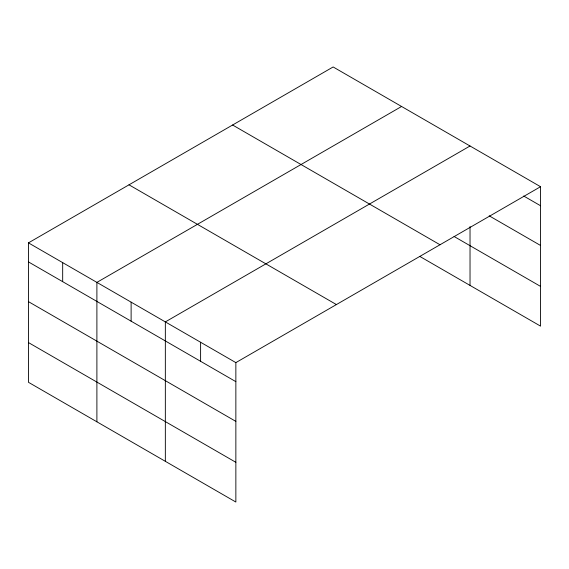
<?xml version="1.0" encoding="UTF-8"?>
<svg xmlns="http://www.w3.org/2000/svg" width="569" height="569" viewBox="0 0 569 569"><rect width="100%" height="100%" fill="white"/><g stroke="black" fill="none" stroke-linecap="round" stroke-linejoin="round"><path stroke-width="0.85" d="M540.55 186.71L333.142 66.964L28.45 242.871L28.45 382.29L235.858 502.036L235.858 362.617L540.55 186.71L540.55 326.129L419.837 256.434M401.586 106.474L96.894 282.388L96.894 421.807M470.03 145.991L165.344 321.905L165.344 461.324M523.686 196.006L540.55 205.743M489.191 215.822L540.55 245.467M454.062 236.469L540.55 286.399M232.593 125.009L440.001 244.755M128.999 184.818L336.407 304.571M28.45 242.871L235.858 362.617M28.45 261.904L235.858 381.657M28.45 301.634L235.858 421.38M28.45 342.566L235.858 462.313M470.03 226.526L470.03 285.418M200.601 342.261L200.601 361.294M131.119 302.146L131.119 321.179M62.675 262.629L62.675 281.662"/></g></svg>
